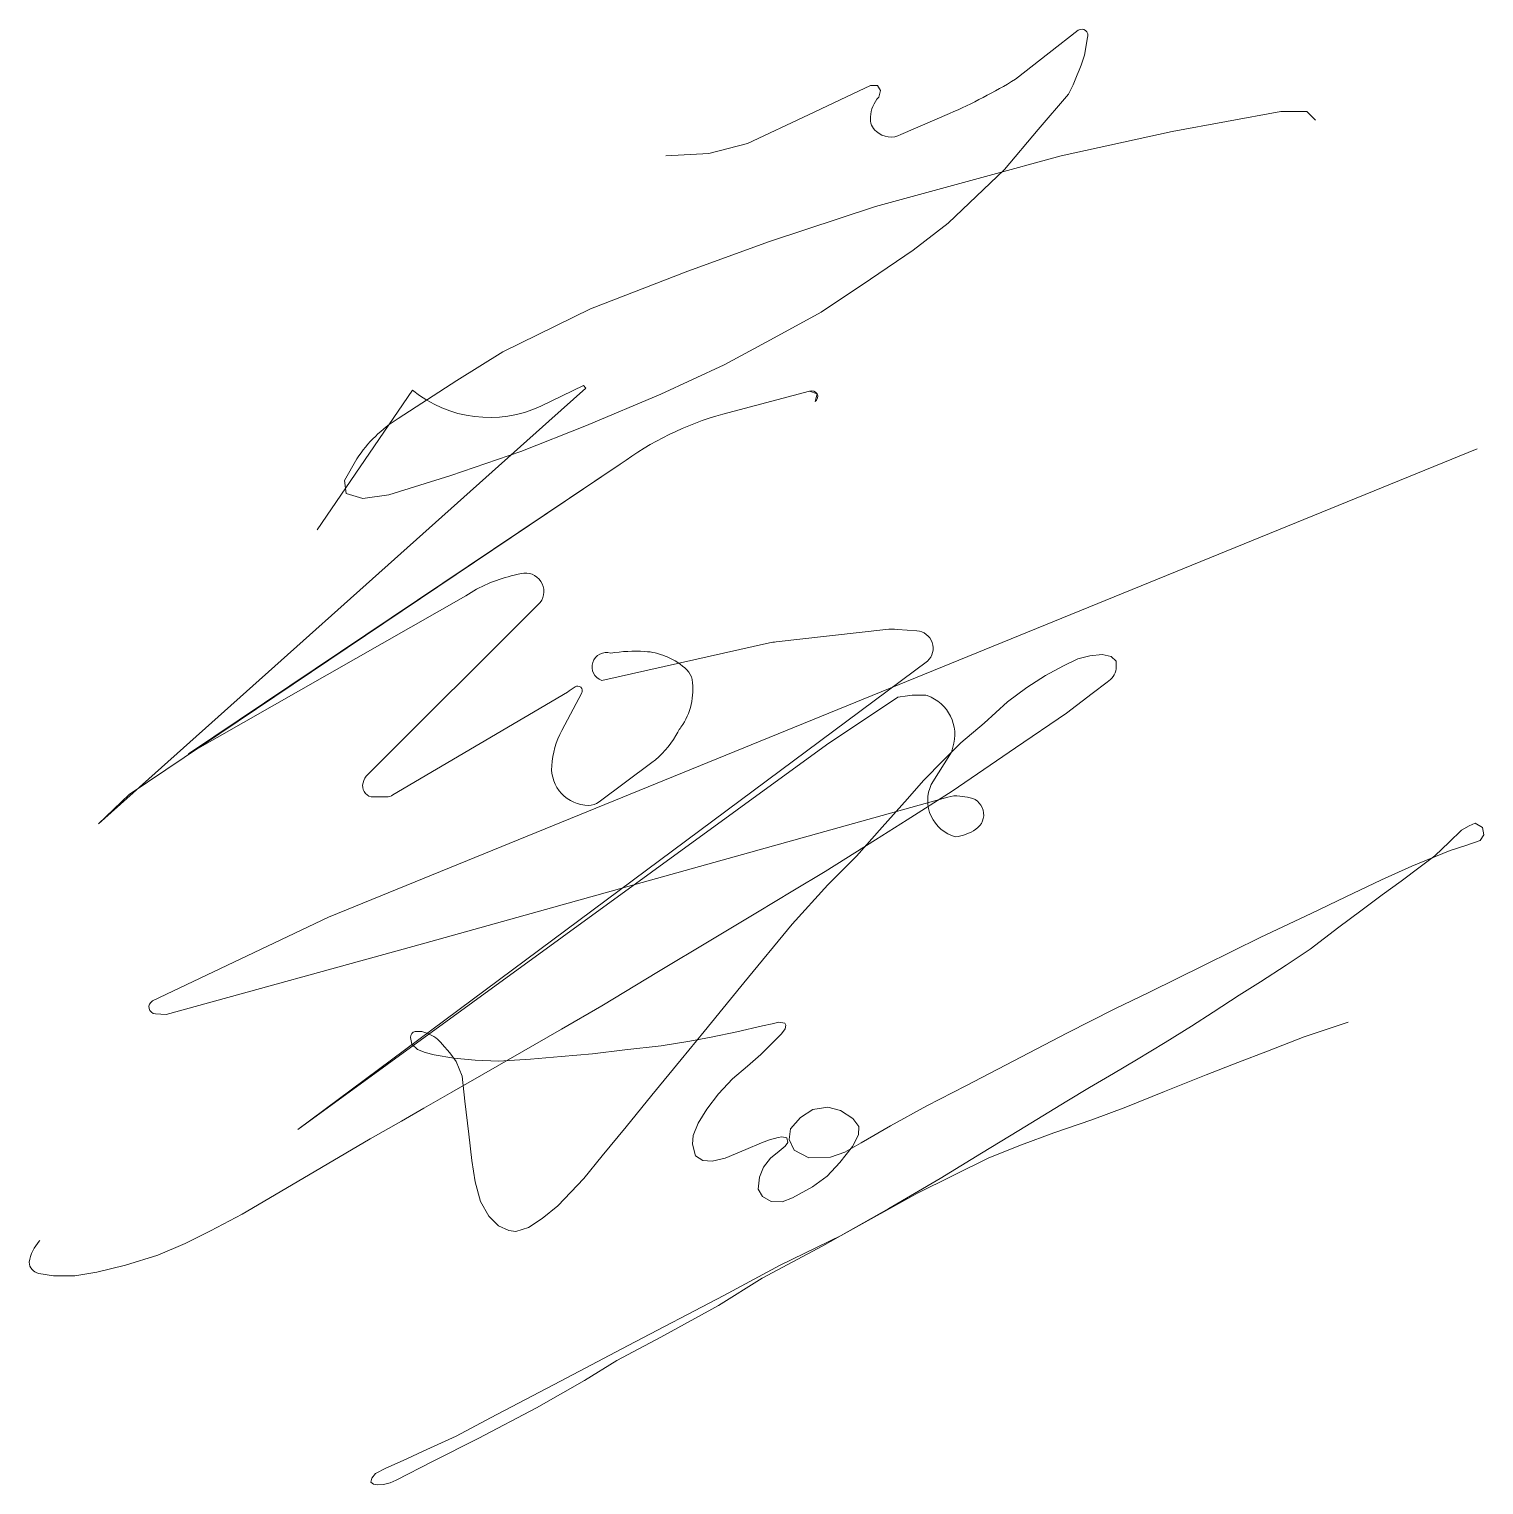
# Model space of a CAD drawing. Header units: millimetres. Extents: x 269.2 to 286.2, y -294.6 to -277.6.
import ezdxf

# ---------------------------------------------------------------- set-up
doc = ezdxf.new("R2010")
doc.units = ezdxf.units.MM
doc.header["$MEASUREMENT"] = 0
doc.layers.add('sign_static_Ном._пера__10', color=5, linetype='Continuous', lineweight=15)

msp = doc.modelspace()

# ---------------------------------------------------------------- linework, layer by layer
at = {"layer": 'sign_static_Ном._пера__10', "color": 5, "linetype": 'Continuous', "lineweight": 15, "flags": 128}
for points in [[(276.629606, -279.114739), (277.132586, -279.086676), (277.58421, -278.969611), (278.296566, -278.634385), (278.81452, -278.390642), (279.021702, -278.293144), (279.102491, -278.293144), (279.13816, -278.352325), (279.117509, -278.429297, 0.175587), (279.021702, -278.659524, 0.25619), (279.089349, -278.83105, 0.306748), (279.377539, -278.865912), (279.945997, -278.619034, 0.033863), (280.715058, -278.219184), (281.109378, -277.91129), (281.449386, -277.645804, -0.736554), (281.557715, -277.733035), (281.523484, -277.93861, -0.032213), (281.336084, -278.394175), (280.982439, -278.807963), (280.585418, -279.272505), (279.929118, -279.901797), (279.521138, -280.216137), (279.021702, -280.556406), (278.443207, -280.942606), (277.852199, -281.26287), (277.309388, -281.557016), (276.568898, -281.898039), (275.703642, -282.264233), (274.935606, -282.568855), (274.115719, -282.850793), (273.389811, -283.074398), (273.08843, -283.119767), (272.893991, -283.058195), (272.874547, -282.909125), (273.018181, -282.653113, -0.106787), (273.499994, -282.182329), (274.187923, -281.738648), (274.724963, -281.405459), (275.749011, -280.903157), (276.886483, -280.462427), (277.839236, -280.115676), (279.080409, -279.707353), (280.36695, -279.354122), (281.248378, -279.112117), (282.547739, -278.828767), (283.815352, -278.59583), (284.121421, -278.59583), (284.221638, -278.696047)], [(272.553606, -283.485738), (273.670054, -281.852726, 0.286703), (275.167018, -282.039381), (275.668242, -281.798798), (275.69317, -281.828455), (275.261366, -282.212622), (270, -286.920588), (270.357822, -286.575199), (276.095768, -282.718605, -0.091908), (277.29559, -282.132328), (278.30794, -281.865322, -0.933541), (278.37251, -281.985589), (278.396362, -281.895316), (278.30794, -281.865322), (277.29559, -282.132328, 0.091908), (276.095768, -282.718605), (271.051947, -286.099513), (274.292065, -284.254102, -0.08719), (274.821958, -284.022674), (274.936532, -283.994899, -0.702393), (275.160684, -284.334079), (273.127454, -286.360541, 0.136086), (273.085672, -286.468208, 0.443716), (273.209391, -286.604916), (273.364609, -286.604916, 0.161222), (273.4388, -286.580355), (275.477831, -285.38164, -0.026522), (275.567876, -285.317929, -0.768791), (275.64591, -285.390348), (275.414192, -285.82673, 0.105043), (275.295183, -286.242444, 0.43472), (275.72487, -286.703083, 0.16132), (275.848052, -286.662277), (276.465024, -286.203136, 0.102211), (276.74493, -285.888666), (276.768456, -285.847918, -0.023478), (276.805803, -285.789721, 0.197304), (276.934856, -285.233261, 0.161257), (276.876256, -285.121105, 0.094433), (276.645726, -284.969656), (276.622537, -284.960044, 0.083774), (276.383603, -284.90516, 0.05387), (275.98452, -284.924734, 0.985858), (275.879703, -285.244172), (277.838769, -284.805967, -0.027151), (277.917627, -284.792774), (279.200269, -284.64919, -0.046388), (279.336653, -284.64663), (279.563487, -284.663433, -0.65616), (279.687397, -285.018833), (272.326169, -290.49234), (278.505406, -285.995028), (279.341501, -285.440064), (279.453542, -285.42272, -0.038414), (279.566247, -285.414048), (279.666628, -285.414048), (279.683746, -285.420161, -0.402341), (279.984748, -286.023554, 0.020676), (279.969033, -286.082396), (279.731452, -286.460249, 0.467701), (280.01285, -287.069623, 0.131652), (280.251177, -286.982039, 0.726247), (280.153837, -286.608978), (280.064069, -286.595776, 0.115506), (279.925439, -286.607446), (273.783563, -288.320478), (270.788409, -289.148513), (270.663013, -289.140204, -0.747293), (270.62895, -288.988657), (272.68631, -288.009615), (286.110242, -282.539297)], [(269.314244, -291.785932), (269.306274, -291.794365, 0.139899), (269.187095, -292.040722, 0.339765), (269.299701, -292.172673), (269.472717, -292.200979), (269.721745, -292.200979), (269.980206, -292.159474), (270.313101, -292.076465), (270.693085, -291.959686), (271.010278, -291.821777), (271.306471, -291.674624), (271.679172, -291.481603), (272.322065, -291.10299), (273.174183, -290.601161), (273.538782, -290.391694), (273.799111, -290.242131), (274.129033, -290.052586), (274.500658, -289.839083), (274.941136, -289.586022), (275.409654, -289.316851), (275.882303, -289.045308), (276.545095, -288.646348), (277.156716, -288.278191), (277.700453, -287.950895), (278.114453, -287.701693), (278.492226, -287.474297), (279.078749, -287.104143), (279.448883, -286.870551), (279.975704, -286.538075), (280.717382, -286.031003), (281.312172, -285.624355), (281.613336, -285.395341), (281.787882, -285.262611, 0.225302), (281.892808, -285.107649), (281.892808, -285.019972), (281.835333, -284.962496), (281.729912, -284.940078), (281.584901, -284.957251), (281.445614, -284.989687), (281.277707, -285.071733), (281.067822, -285.186215), (280.847047, -285.324643), (280.623961, -285.491958), (280.34829, -285.743726), (280.075806, -285.971593), (279.876228, -286.174858), (279.641476, -286.413947), (279.452247, -286.626952), (279.157981, -286.958192), (278.857467, -287.296465), (278.523412, -287.63052), (278.105351, -288.089689), (277.541501, -288.777778), (277.384253, -288.969675), (277.076808, -289.344862), (276.809348, -289.671255), (276.467253, -290.088728), (276.164868, -290.457741), (275.885754, -290.798356), (275.670143, -291.061474), (275.367001, -291.382743), (275.182428, -291.529934), (275.02237, -291.636829), (274.876365, -291.684134), (274.792256, -291.672452), (274.673101, -291.616379), (274.559787, -291.503066), (274.462828, -291.331343), (274.401782, -291.102882), (274.360028, -290.854725), (274.324983, -290.543989), (274.281435, -290.157867), (274.248706, -289.867668), (274.177792, -289.695889), (274.105485, -289.594301), (274.01539, -289.493112, 0.13314), (273.848262, -289.368904), (273.778291, -289.344496), (273.698557, -289.344496, 0.336363), (273.646485, -289.414467), (273.66113, -289.494201), (273.725055, -289.556824), (273.815339, -289.591904), (273.920865, -289.618657), (274.152204, -289.655224), (274.40186, -289.682182), (274.671761, -289.693022), (275.047942, -289.669616), (275.40522, -289.638303), (275.771762, -289.606177), (276.149758, -289.561494), (276.576315, -289.51107), (276.910246, -289.46022), (277.159289, -289.412451), (277.457754, -289.349618), (277.760272, -289.28088), (277.872096, -289.255471), (277.949159, -289.237961), (278.017966, -289.247746), (278.031677, -289.270011), (278.022909, -289.315172), (277.979575, -289.371819), (277.886598, -289.466036), (277.740814, -289.613764), (277.583092, -289.749544), (277.408799, -289.899588), (277.243343, -290.074447), (277.10696, -290.25117), (277.006112, -290.417328), (276.950003, -290.562623), (276.940802, -290.663203), (276.975378, -290.798356), (277.061818, -290.852412), (277.170349, -290.862016), (277.32114, -290.823598), (277.563173, -290.724672), (277.748174, -290.645025), (277.840687, -290.612387), (277.940541, -290.583567), (277.985874, -290.575669), (278.04224, -290.586354), (278.054779, -290.640686), (278.023165, -290.686982), (277.954206, -290.742726), (277.850949, -290.826196), (277.76968, -290.930266), (277.724604, -291.04609), (277.706493, -291.186797), (277.757104, -291.273091), (277.861132, -291.330291), (277.989787, -291.336357), (278.110213, -291.289276), (278.343159, -291.161721), (278.516218, -291.03433), (278.662837, -290.878096), (278.809457, -290.690616), (278.880539, -290.552547), (278.88365, -290.454506), (278.814122, -290.360481), (278.670048, -290.267583), (278.523429, -290.229125), (278.348092, -290.257426), (278.201347, -290.349305), (278.086272, -290.482946), (278.071553, -290.60649), (278.129901, -290.733347), (278.301501, -290.823208), (278.552272, -290.815603), (278.722554, -290.755594), (278.910408, -290.644948), (279.254122, -290.447853), (279.679192, -290.214928), (280.133524, -289.980359), (280.69622, -289.689843), (281.317703, -289.364303), (281.878679, -289.079348), (282.28022, -288.887125), (282.920447, -288.571793), (283.582378, -288.242923), (284.169998, -287.968158), (284.574789, -287.772611), (284.994372, -287.573767), (285.347261, -287.413676), (285.795766, -287.229316), (285.978846, -287.173759), (286.146873, -287.111937), (286.190332, -287.047109), (286.1744, -286.961477), (286.0878, -286.913235), (286.020016, -286.942412), (285.927222, -286.991239), (285.783135, -287.133387), (285.616051, -287.292416), (285.443597, -287.422093), (285.22259, -287.588278), (285.002955, -287.749632), (284.751459, -287.936744), (284.495939, -288.125869), (284.159649, -288.381594), (283.880567, -288.570094), (283.578057, -288.763947), (283.330705, -288.922815), (283.027045, -289.117881), (282.77366, -289.284794), (282.465979, -289.475838), (282.130354, -289.676377), (281.863028, -289.834533), (281.578907, -289.999688), (281.31438, -290.160643), (280.753958, -290.501175), (280.318631, -290.765327), (279.835783, -291.063827), (279.234048, -291.415566), (278.462082, -291.849044), (277.754143, -292.229069), (277.245018, -292.547494), (276.572379, -292.915113), (276.055733, -293.19032), (275.676822, -293.424225), (275.118169, -293.741681), (274.437103, -294.101019), (273.901412, -294.368865), (273.477729, -294.588011), (273.405668, -294.61895), (273.32803, -294.640258), (273.260485, -294.642993), (273.213991, -294.634981), (273.18158, -294.612417), (273.194402, -294.564088), (273.235274, -294.511478), (273.358272, -294.446255), (273.557347, -294.356237), (273.837477, -294.229567), (274.180311, -294.074544), (274.579334, -293.860443), (275.399375, -293.430091), (276.189417, -293.015482), (277.308101, -292.428404), (277.965764, -292.077448), (278.67744, -291.728115), (279.564137, -291.239887), (280.405383, -290.822049), (280.787231, -290.668475), (281.162911, -290.527809), (281.608925, -290.37685), (282.004188, -290.228616), (282.456351, -290.045771), (282.943535, -289.851927), (283.313023, -289.709648), (283.662828, -289.575899), (284.088767, -289.409227), (284.605725, -289.236102)]]:
    msp.add_lwpolyline(points, format="xyb", dxfattribs=at)

doc.saveas('drawing.dxf')
